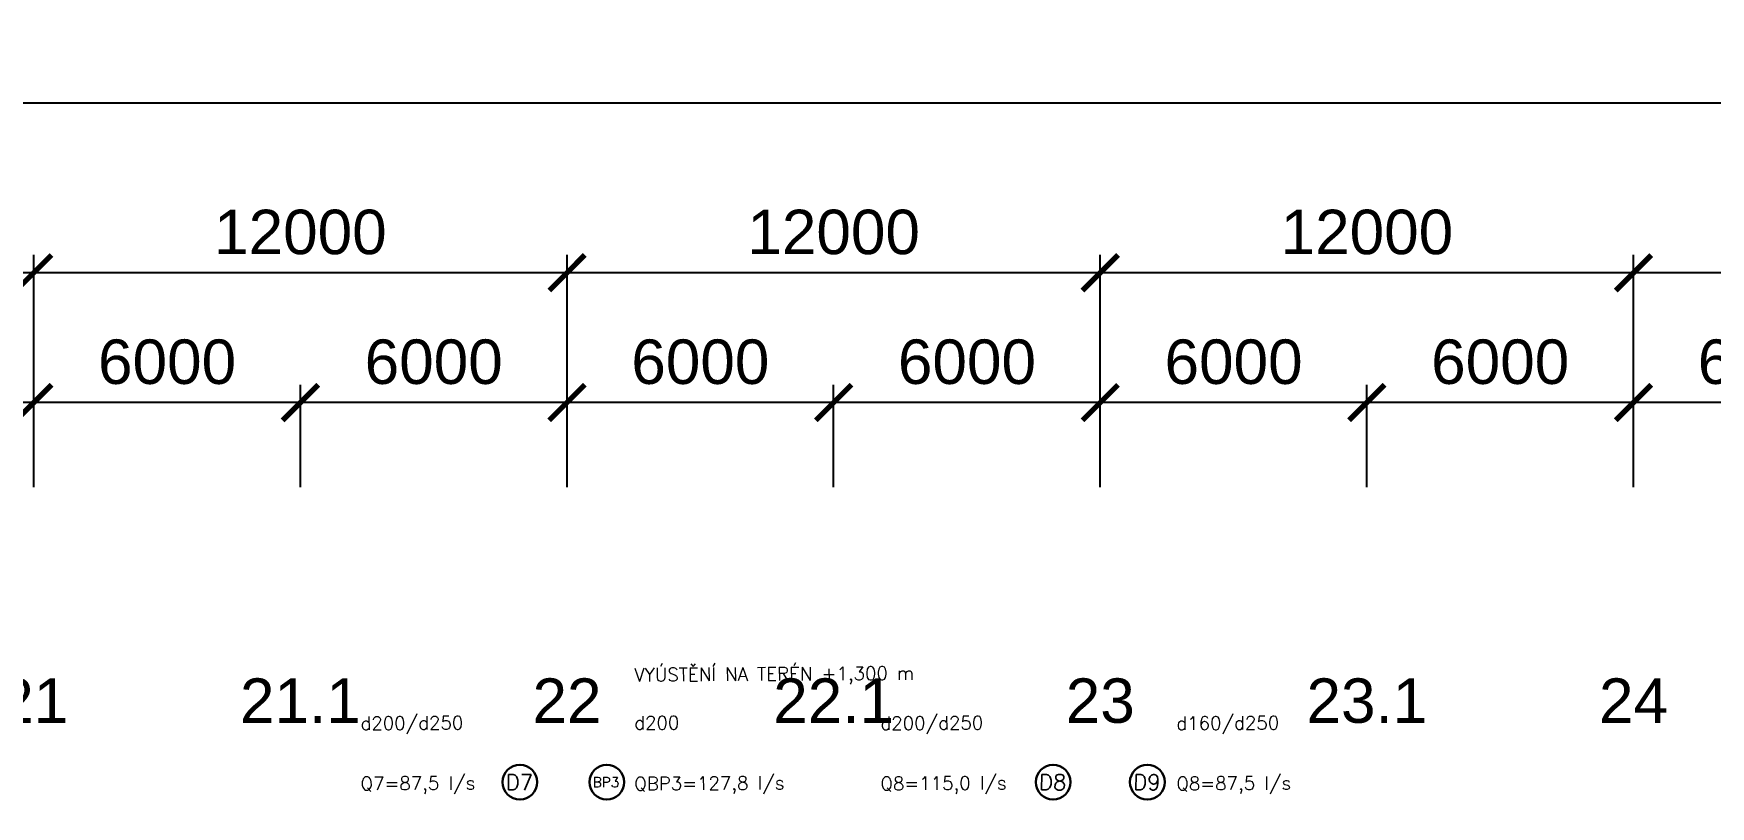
# Model space of a CAD drawing. Header units: millimetres. Extents: x 325046 to 1268204, y 1875583 to 2761998.
# Drawn here: x 946074 to 983810, y 2175898 to 2193284 of the extents above; entities that cross this region are included whole.
import ezdxf
from ezdxf.enums import TextEntityAlignment as Align

# ---------------------------------------------------------------- set-up
doc = ezdxf.new("R2010")
doc.units = ezdxf.units.MM
doc.header["$LTSCALE"] = 100
doc.header["$PDMODE"] = 65
doc.linetypes.add('CONTINOUS', pattern=[0])
doc.linetypes.add('SO02_F11anp01$0${ Leader Line}', pattern=[0])
for name, color, linetype, lineweight, true_color in [('Korabek-bezp_vtoky_text', 7, 'CONTINOUS', 0, 0x6b50af), ('Korabek-text', 7, 'Continuous', 0, 0x7a7a7a), ('Korabek-trasy', 7, 'Continuous', 30, 0x7478c3)]:
    doc.layers.add(name, color=color, linetype=linetype, lineweight=lineweight, true_color=true_color)
doc.layers.add('Kóty osové', color=5, linetype='Continuous')
doc.layers.add('Popis OS', color=7, linetype='Continuous', true_color=0xbd0a5d)
doc.styles.add('ARIL-TENKÝ', font='arial.ttf')
doc.styles.add('ROMANS', font='romans.shx', dxfattribs={"width": 0.8})
doc.dimstyles.new('400', dxfattribs={"dimscale": 400, "dimtxt": 2.5, "dimasz": 2, "dimexe": 1, "dimexo": 12, "dimgap": 1, "dimtad": 1, "dimdec": 0, "dimzin": 0, "dimdsep": 46, "dimtxsty": 'ARIL-TENKÝ', "dimblk": 'ARCHTICK', "dimcen": 4, "dimdle": 1, "dimclrd": 256, "dimclre": 256, "dimclrt": 7, "dimadec": 0, "dimazin": 0, "dimtfac": 1, "dimtdec": 0, "dimtix": 1, "dimtofl": 0, "dimtmove": 0, "dimatfit": 0, "dimldrblk": 'OBLIQUE', "dimfxl": 1, "dimtolj": 1, "dimtzin": 0, "dimlwd": -1, "dimlwe": -1, "dimarcsym": 0})

# ---------------------------------------------------------------- blocks, each defined once
blk = doc.blocks.new('_ARCHTICK')
at = {"color": 0, "linetype": 'ByBlock', "const_width": 0.15}
blk.add_lwpolyline([(-0.5, -0.5), (0.5, 0.5)], dxfattribs=at)
blk = doc.blocks.new('*D921')
at = {"layer": 'Defpoints', "color": 0, "transparency": 16777216}
for p in [(940079, 2184984), (940079, 2178282), (946079, 2178282)]:
    blk.add_point(p, dxfattribs=at)
at = {"layer": 'Kóty osové', "transparency": 16777216}
for p, q in [((940079, 2183082), (940079, 2185384)), ((946079, 2183082), (946079, 2185384)), ((946479, 2184984), (939679, 2184984))]:
    blk.add_line(p, q, dxfattribs=at)
at = {"layer": 'Kóty osové', "transparency": 16777216, "xscale": 800, "yscale": 800, "zscale": 800}
for p, rotation in [((940079, 2184984), 179.9999999999866), ((946079, 2184984), 359.9999999999867)]:
    blk.add_blockref('_ARCHTICK', p, dxfattribs=dict(at, rotation=rotation))
at = {"layer": 'Kóty osové', "color": 7, "transparency": 16777216, "insert": (943079, 2185895), "char_height": 1000, "attachment_point": 5, "style": 'ARIL-TENKÝ'}
blk.add_mtext('\\A1;6000', dxfattribs=at)
blk = doc.blocks.new('_Oblique')
at = {"color": 0, "lineweight": -2}
blk.add_line((-0.5, -0.5), (0.5, 0.5), dxfattribs=at)
blk = doc.blocks.new('*D954')
at = {"layer": 'Defpoints', "color": 0, "transparency": 16777216}
for p in [(982079, 2184984), (982079, 2178282), (988079, 2178282)]:
    blk.add_point(p, dxfattribs=at)
at = {"layer": 'Kóty osové', "transparency": 16777216}
for p, q in [((982079, 2183082), (982079, 2185384)), ((988079, 2183082), (988079, 2185384)), ((988479, 2184984), (981679, 2184984))]:
    blk.add_line(p, q, dxfattribs=at)
at = {"layer": 'Kóty osové', "transparency": 16777216, "xscale": 800, "yscale": 800, "zscale": 800, "rotation": 180}
blk.add_blockref('_ARCHTICK', (982079, 2184984), dxfattribs=at)
at = {"layer": 'Kóty osové', "transparency": 16777216, "xscale": 800, "yscale": 800, "zscale": 800}
blk.add_blockref('_ARCHTICK', (988079, 2184984), dxfattribs=at)
at = {"layer": 'Kóty osové', "color": 7, "transparency": 16777216, "insert": (985079, 2185895), "char_height": 1000, "attachment_point": 5, "style": 'ARIL-TENKÝ'}
blk.add_mtext('\\A1;6000', dxfattribs=at)
blk = doc.blocks.new('*D955')
at = {"layer": 'Defpoints', "color": 0, "transparency": 16777216}
for p in [(976079, 2184984), (976079, 2178282), (982079, 2178282)]:
    blk.add_point(p, dxfattribs=at)
at = {"layer": 'Kóty osové', "transparency": 16777216}
for p, q in [((976079, 2183082), (976079, 2185384)), ((982079, 2183082), (982079, 2185384)), ((982479, 2184984), (975679, 2184984))]:
    blk.add_line(p, q, dxfattribs=at)
at = {"layer": 'Kóty osové', "transparency": 16777216, "xscale": 800, "yscale": 800, "zscale": 800, "rotation": 180}
blk.add_blockref('_ARCHTICK', (976079, 2184984), dxfattribs=at)
at = {"layer": 'Kóty osové', "transparency": 16777216, "xscale": 800, "yscale": 800, "zscale": 800}
blk.add_blockref('_ARCHTICK', (982079, 2184984), dxfattribs=at)
at = {"layer": 'Kóty osové', "color": 7, "transparency": 16777216, "insert": (979079, 2185895), "char_height": 1000, "attachment_point": 5, "style": 'ARIL-TENKÝ'}
blk.add_mtext('\\A1;6000', dxfattribs=at)
blk = doc.blocks.new('*D956')
at = {"layer": 'Defpoints', "color": 0, "transparency": 16777216}
for p in [(970079, 2184984), (970079, 2178282), (976079, 2178282)]:
    blk.add_point(p, dxfattribs=at)
at = {"layer": 'Kóty osové', "transparency": 16777216}
for p, q in [((970079, 2183082), (970079, 2185384)), ((976079, 2183082), (976079, 2185384)), ((976479, 2184984), (969679, 2184984))]:
    blk.add_line(p, q, dxfattribs=at)
at = {"layer": 'Kóty osové', "transparency": 16777216, "xscale": 800, "yscale": 800, "zscale": 800, "rotation": 180}
blk.add_blockref('_ARCHTICK', (970079, 2184984), dxfattribs=at)
at = {"layer": 'Kóty osové', "transparency": 16777216, "xscale": 800, "yscale": 800, "zscale": 800}
blk.add_blockref('_ARCHTICK', (976079, 2184984), dxfattribs=at)
at = {"layer": 'Kóty osové', "color": 7, "transparency": 16777216, "insert": (973079, 2185895), "char_height": 1000, "attachment_point": 5, "style": 'ARIL-TENKÝ'}
blk.add_mtext('\\A1;6000', dxfattribs=at)
blk = doc.blocks.new('*D957')
at = {"layer": 'Defpoints', "color": 0, "transparency": 16777216}
for p in [(964079, 2184984), (964079, 2178282), (970079, 2178282)]:
    blk.add_point(p, dxfattribs=at)
at = {"layer": 'Kóty osové', "transparency": 16777216}
for p, q in [((964079, 2183082), (964079, 2185384)), ((970079, 2183082), (970079, 2185384)), ((970479, 2184984), (963679, 2184984))]:
    blk.add_line(p, q, dxfattribs=at)
at = {"layer": 'Kóty osové', "transparency": 16777216, "xscale": 800, "yscale": 800, "zscale": 800, "rotation": 180}
blk.add_blockref('_ARCHTICK', (964079, 2184984), dxfattribs=at)
at = {"layer": 'Kóty osové', "transparency": 16777216, "xscale": 800, "yscale": 800, "zscale": 800}
blk.add_blockref('_ARCHTICK', (970079, 2184984), dxfattribs=at)
at = {"layer": 'Kóty osové', "color": 7, "transparency": 16777216, "insert": (967079, 2185895), "char_height": 1000, "attachment_point": 5, "style": 'ARIL-TENKÝ'}
blk.add_mtext('\\A1;6000', dxfattribs=at)
blk = doc.blocks.new('*D958')
at = {"layer": 'Defpoints', "color": 0, "transparency": 16777216}
for p in [(958079, 2184984), (958079, 2178282), (964079, 2178282)]:
    blk.add_point(p, dxfattribs=at)
at = {"layer": 'Kóty osové', "transparency": 16777216}
for p, q in [((958079, 2183082), (958079, 2185384)), ((964079, 2183082), (964079, 2185384)), ((964479, 2184984), (957679, 2184984))]:
    blk.add_line(p, q, dxfattribs=at)
at = {"layer": 'Kóty osové', "transparency": 16777216, "xscale": 800, "yscale": 800, "zscale": 800, "rotation": 180}
blk.add_blockref('_ARCHTICK', (958079, 2184984), dxfattribs=at)
at = {"layer": 'Kóty osové', "transparency": 16777216, "xscale": 800, "yscale": 800, "zscale": 800}
blk.add_blockref('_ARCHTICK', (964079, 2184984), dxfattribs=at)
at = {"layer": 'Kóty osové', "color": 7, "transparency": 16777216, "insert": (961079, 2185895), "char_height": 1000, "attachment_point": 5, "style": 'ARIL-TENKÝ'}
blk.add_mtext('\\A1;6000', dxfattribs=at)
blk = doc.blocks.new('*D959')
at = {"layer": 'Defpoints', "color": 0, "transparency": 16777216}
for p in [(952079, 2184984), (952079, 2178282), (958079, 2178282)]:
    blk.add_point(p, dxfattribs=at)
at = {"layer": 'Kóty osové', "transparency": 16777216}
for p, q in [((952079, 2183082), (952079, 2185384)), ((958079, 2183082), (958079, 2185384)), ((958479, 2184984), (951679, 2184984))]:
    blk.add_line(p, q, dxfattribs=at)
at = {"layer": 'Kóty osové', "transparency": 16777216, "xscale": 800, "yscale": 800, "zscale": 800, "rotation": 180}
blk.add_blockref('_ARCHTICK', (952079, 2184984), dxfattribs=at)
at = {"layer": 'Kóty osové', "transparency": 16777216, "xscale": 800, "yscale": 800, "zscale": 800}
blk.add_blockref('_ARCHTICK', (958079, 2184984), dxfattribs=at)
at = {"layer": 'Kóty osové', "color": 7, "transparency": 16777216, "insert": (955079, 2185895), "char_height": 1000, "attachment_point": 5, "style": 'ARIL-TENKÝ'}
blk.add_mtext('\\A1;6000', dxfattribs=at)
blk = doc.blocks.new('*D960')
at = {"layer": 'Defpoints', "color": 0, "transparency": 16777216}
for p in [(946079, 2184984), (946079, 2178282), (952079, 2178282)]:
    blk.add_point(p, dxfattribs=at)
at = {"layer": 'Kóty osové', "transparency": 16777216}
for p, q in [((946079, 2183082), (946079, 2185384)), ((952079, 2183082), (952079, 2185384)), ((952479, 2184984), (945679, 2184984))]:
    blk.add_line(p, q, dxfattribs=at)
at = {"layer": 'Kóty osové', "transparency": 16777216, "xscale": 800, "yscale": 800, "zscale": 800, "rotation": 180}
blk.add_blockref('_ARCHTICK', (946079, 2184984), dxfattribs=at)
at = {"layer": 'Kóty osové', "transparency": 16777216, "xscale": 800, "yscale": 800, "zscale": 800}
blk.add_blockref('_ARCHTICK', (952079, 2184984), dxfattribs=at)
at = {"layer": 'Kóty osové', "color": 7, "transparency": 16777216, "insert": (949079, 2185895), "char_height": 1000, "attachment_point": 5, "style": 'ARIL-TENKÝ'}
blk.add_mtext('\\A1;6000', dxfattribs=at)
blk = doc.blocks.new('*D981')
at = {"layer": 'Defpoints', "color": 0, "transparency": 16777216}
for p in [(934079, 2187903), (946079, 2183082), (934079, 2178402)]:
    blk.add_point(p, dxfattribs=at)
at = {"layer": 'Kóty osové', "transparency": 16777216}
for p, q in [((934079, 2183202), (934079, 2188303)), ((946079, 2187882), (946079, 2188303)), ((946479, 2187903), (933679, 2187903))]:
    blk.add_line(p, q, dxfattribs=at)
at = {"layer": 'Kóty osové', "transparency": 16777216, "xscale": 800, "yscale": 800, "zscale": 800, "rotation": 180}
blk.add_blockref('_ARCHTICK', (934079, 2187903), dxfattribs=at)
at = {"layer": 'Kóty osové', "transparency": 16777216, "xscale": 800, "yscale": 800, "zscale": 800}
blk.add_blockref('_ARCHTICK', (946079, 2187903), dxfattribs=at)
at = {"layer": 'Kóty osové', "color": 7, "transparency": 16777216, "insert": (940079, 2188814), "char_height": 1000, "attachment_point": 5, "style": 'ARIL-TENKÝ'}
blk.add_mtext('\\A1;12000', dxfattribs=at)
blk = doc.blocks.new('*D982')
at = {"layer": 'Defpoints', "color": 0, "transparency": 16777216}
for p in [(946079, 2187903), (958079, 2183082), (946079, 2178402)]:
    blk.add_point(p, dxfattribs=at)
at = {"layer": 'Kóty osové', "transparency": 16777216}
for p, q in [((946079, 2183202), (946079, 2188303)), ((958079, 2187882), (958079, 2188303)), ((958479, 2187903), (945679, 2187903))]:
    blk.add_line(p, q, dxfattribs=at)
at = {"layer": 'Kóty osové', "transparency": 16777216, "xscale": 800, "yscale": 800, "zscale": 800, "rotation": 180}
blk.add_blockref('_ARCHTICK', (946079, 2187903), dxfattribs=at)
at = {"layer": 'Kóty osové', "transparency": 16777216, "xscale": 800, "yscale": 800, "zscale": 800}
blk.add_blockref('_ARCHTICK', (958079, 2187903), dxfattribs=at)
at = {"layer": 'Kóty osové', "color": 7, "transparency": 16777216, "insert": (952079, 2188814), "char_height": 1000, "attachment_point": 5, "style": 'ARIL-TENKÝ'}
blk.add_mtext('\\A1;12000', dxfattribs=at)
blk = doc.blocks.new('*D983')
at = {"layer": 'Defpoints', "color": 0, "transparency": 16777216}
for p in [(958079, 2187903), (970079, 2183082), (958079, 2178402)]:
    blk.add_point(p, dxfattribs=at)
at = {"layer": 'Kóty osové', "transparency": 16777216}
for p, q in [((958079, 2183202), (958079, 2188303)), ((970079, 2187882), (970079, 2188303)), ((970479, 2187903), (957679, 2187903))]:
    blk.add_line(p, q, dxfattribs=at)
at = {"layer": 'Kóty osové', "transparency": 16777216, "xscale": 800, "yscale": 800, "zscale": 800, "rotation": 180}
blk.add_blockref('_ARCHTICK', (958079, 2187903), dxfattribs=at)
at = {"layer": 'Kóty osové', "transparency": 16777216, "xscale": 800, "yscale": 800, "zscale": 800}
blk.add_blockref('_ARCHTICK', (970079, 2187903), dxfattribs=at)
at = {"layer": 'Kóty osové', "color": 7, "transparency": 16777216, "insert": (964079, 2188814), "char_height": 1000, "attachment_point": 5, "style": 'ARIL-TENKÝ'}
blk.add_mtext('\\A1;12000', dxfattribs=at)
blk = doc.blocks.new('*D984')
at = {"layer": 'Defpoints', "color": 0, "transparency": 16777216}
for p in [(970079, 2187903), (982079, 2183082), (970079, 2178402)]:
    blk.add_point(p, dxfattribs=at)
at = {"layer": 'Kóty osové', "transparency": 16777216}
for p, q in [((970079, 2183202), (970079, 2188303)), ((982079, 2187882), (982079, 2188303)), ((982479, 2187903), (969679, 2187903))]:
    blk.add_line(p, q, dxfattribs=at)
at = {"layer": 'Kóty osové', "transparency": 16777216, "xscale": 800, "yscale": 800, "zscale": 800, "rotation": 180}
blk.add_blockref('_ARCHTICK', (970079, 2187903), dxfattribs=at)
at = {"layer": 'Kóty osové', "transparency": 16777216, "xscale": 800, "yscale": 800, "zscale": 800}
blk.add_blockref('_ARCHTICK', (982079, 2187903), dxfattribs=at)
at = {"layer": 'Kóty osové', "color": 7, "transparency": 16777216, "insert": (976079, 2188814), "char_height": 1000, "attachment_point": 5, "style": 'ARIL-TENKÝ'}
blk.add_mtext('\\A1;12000', dxfattribs=at)
blk = doc.blocks.new('*D985')
at = {"layer": 'Defpoints', "color": 0, "transparency": 16777216}
for p in [(982079, 2187903), (994079, 2183082), (982079, 2178402)]:
    blk.add_point(p, dxfattribs=at)
at = {"layer": 'Kóty osové', "transparency": 16777216}
for p, q in [((982079, 2183202), (982079, 2188303)), ((994079, 2187882), (994079, 2188303)), ((994479, 2187903), (981679, 2187903))]:
    blk.add_line(p, q, dxfattribs=at)
at = {"layer": 'Kóty osové', "transparency": 16777216, "xscale": 800, "yscale": 800, "zscale": 800, "rotation": 180}
blk.add_blockref('_ARCHTICK', (982079, 2187903), dxfattribs=at)
at = {"layer": 'Kóty osové', "transparency": 16777216, "xscale": 800, "yscale": 800, "zscale": 800}
blk.add_blockref('_ARCHTICK', (994079, 2187903), dxfattribs=at)
at = {"layer": 'Kóty osové', "color": 7, "transparency": 16777216, "insert": (988079, 2188814), "char_height": 1000, "attachment_point": 5, "style": 'ARIL-TENKÝ'}
blk.add_mtext('\\A1;12000', dxfattribs=at)
blk = doc.blocks.new('A$C73023567')
at = {"layer": 'Korabek-bezp_vtoky_text', "lineweight": 30}
blk.add_circle((253170.8, 126546.4), 392.2, dxfattribs=at)
at = {"layer": 'Korabek-text', "lineweight": 30}
for centre in [(251214.2, 126546.4), (263214.2, 126546.4), (265335.8, 126546.4)]:
    blk.add_circle(centre, 392.2, dxfattribs=at)
at = {"layer": 'Korabek-bezp_vtoky_text', "style": 'ROMANS'}
for s, height, rotation, p in [('VYÚSTĚNÍ NA TERÉN +1,300 m', 300, 0.3474, (253786.9, 128962.1)), ('d200', 300, 0.3474, (253786.9, 127878.9)), ('BP3', 225, 359.6526, (252853.7, 126547.3)), ('QBP3=127,8 l/s', 300, 0.3474, (253786.9, 126510.5))]:
    blk.add_text(s, height=height, rotation=rotation, dxfattribs=at).set_placement(p, align=Align.MIDDLE_LEFT)
at = {"layer": 'Korabek-text', "style": 'ROMANS'}
for s, height, rotation, p in [('d200/d250', 300, 0.3474, (247627.1, 127870.2)), ('d200/d250', 300, 0.3474, (259327.1, 127870.2)), ('d160/d250', 300, 0.3474, (265987, 127870.2)), ('Q7=87,5 l/s', 300, 0.3474, (247627.1, 126514.1)), ('D7', 350, 359.6526, (250897.1, 126547.3)), ('Q8=115,0 l/s', 300, 0.3474, (259327.1, 126514.1)), ('D8', 350, 359.6526, (262897.1, 126547.3)), ('D9', 350, 359.6526, (265018.8, 126547.3)), ('Q8=87,5 l/s', 300, 0.3474, (265987, 126514.1))]:
    blk.add_text(s, height=height, rotation=rotation, dxfattribs=at).set_placement(p, align=Align.MIDDLE_LEFT)
blk = doc.blocks.new('*D1566')
at = {"layer": 'Defpoints', "color": 0, "transparency": 16777216}
for p in [(705684, 2191717), (705684, 2175213), (1078474, 2175213)]:
    blk.add_point(p, dxfattribs=at)
at = {"layer": 'Kóty osové', "transparency": 16777216}
for p, q in [((705684, 2180013), (705684, 2192117)), ((1078474, 2180013), (1078474, 2192117)), ((1078874, 2191717), (705284, 2191717))]:
    blk.add_line(p, q, dxfattribs=at)
at = {"layer": 'Kóty osové', "transparency": 16777216, "xscale": 800, "yscale": 800, "zscale": 800, "rotation": 180}
blk.add_blockref('_ARCHTICK', (705684, 2191717), dxfattribs=at)
at = {"layer": 'Kóty osové', "transparency": 16777216, "xscale": 800, "yscale": 800, "zscale": 800}
blk.add_blockref('_ARCHTICK', (1078474, 2191717), dxfattribs=at)
at = {"layer": 'Kóty osové', "color": 7, "transparency": 16777216, "insert": (892079, 2192627), "char_height": 1000, "attachment_point": 5, "style": 'ARIL-TENKÝ'}
blk.add_mtext('\\A1;372790', dxfattribs=at)

msp = doc.modelspace()

# ---------------------------------------------------------------- block references
at = {"layer": 'Korabek-trasy', "linetype": 'SO02_F11anp01$0${ Leader Line}'}
msp.add_blockref('A$C73023567', (705803.7, 2049897.9), dxfattribs=at)

# ---------------------------------------------------------------- texts
at = {"layer": 'Popis OS', "linetype": 'ByBlock', "style": 'ARIL-TENKÝ'}
for s, p in [('21', (946078.7, 2178278.4)), ('21.1', (952078.7, 2178278.4)), ('22', (958078.7, 2178278.4)), ('22.1', (964078.7, 2178278.4)), ('23', (970078.7, 2178278.4)), ('23.1', (976078.7, 2178278.4)), ('24', (982078.7, 2178278.4))]:
    msp.add_text(s, height=1000, dxfattribs=at).set_placement(p, align=Align.MIDDLE_CENTER)

# ---------------------------------------------------------------- dimensions: what is measured, and where the dimension line sits
at = {"layer": 'Kóty osové'}
for base, p1, p2, picture, middle in [((705683.7, 2191716.6), (1078473.7, 2175213.4), (705683.7, 2175213.4), '*D1566', (892078.7, 2192627.5)), ((934078.7, 2187903.1), (946078.7, 2183082.2), (934078.7, 2178402.2), '*D981', (940078.7, 2188813.7)), ((946078.7, 2187903.1), (958078.7, 2183082.2), (946078.7, 2178402.2), '*D982', (952078.7, 2188813.7)), ((958078.7, 2187903.1), (970078.7, 2183082.2), (958078.7, 2178402.2), '*D983', (964078.7, 2188813.7)), ((970078.7, 2187903.1), (982078.7, 2183082.2), (970078.7, 2178402.2), '*D984', (976078.7, 2188813.7)), ((982078.7, 2187903.1), (994078.7, 2183082.2), (982078.7, 2178402.2), '*D985', (988078.7, 2188813.7)), ((946078.7, 2184984.3), (952078.7, 2178282.2), (946078.7, 2178282.2), '*D960', (949078.7, 2185894.9)), ((952078.7, 2184984.3), (958078.7, 2178282.2), (952078.7, 2178282.2), '*D959', (955078.7, 2185894.9)), ((958078.7, 2184984.3), (964078.7, 2178282.2), (958078.7, 2178282.2), '*D958', (961078.7, 2185894.9)), ((964078.7, 2184984.3), (970078.7, 2178282.2), (964078.7, 2178282.2), '*D957', (967078.7, 2185894.9)), ((970078.7, 2184984.3), (976078.7, 2178282.2), (970078.7, 2178282.2), '*D956', (973078.7, 2185894.9)), ((976078.7, 2184984.3), (982078.7, 2178282.2), (976078.7, 2178282.2), '*D955', (979078.7, 2185894.9)), ((982078.7, 2184984.3), (988078.7, 2178282.2), (982078.7, 2178282.2), '*D954', (985078.7, 2185894.9))]:
    dim = msp.add_linear_dim(base=base, p1=p1, p2=p2, dimstyle='400', override={"dimtmove": 1}, dxfattribs=at)
    dim.commit()
    dim.dimension.update_dxf_attribs({"geometry": picture, "text_midpoint": middle})
dim = msp.add_aligned_dim(p1=(946078.7, 2178282.2), p2=(940078.7, 2178282.2), distance=-6702.1, dimstyle='400', dxfattribs=at)
dim.commit()
dim.dimension.update_dxf_attribs({"geometry": '*D921', "text_midpoint": (943078.7, 2185894.9)})

doc.saveas('drawing.dxf')
